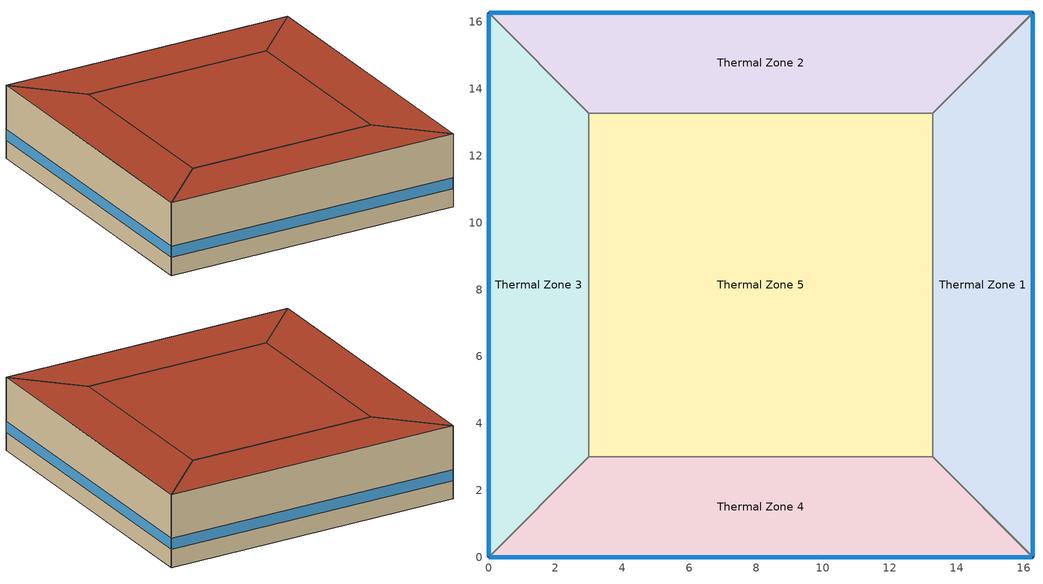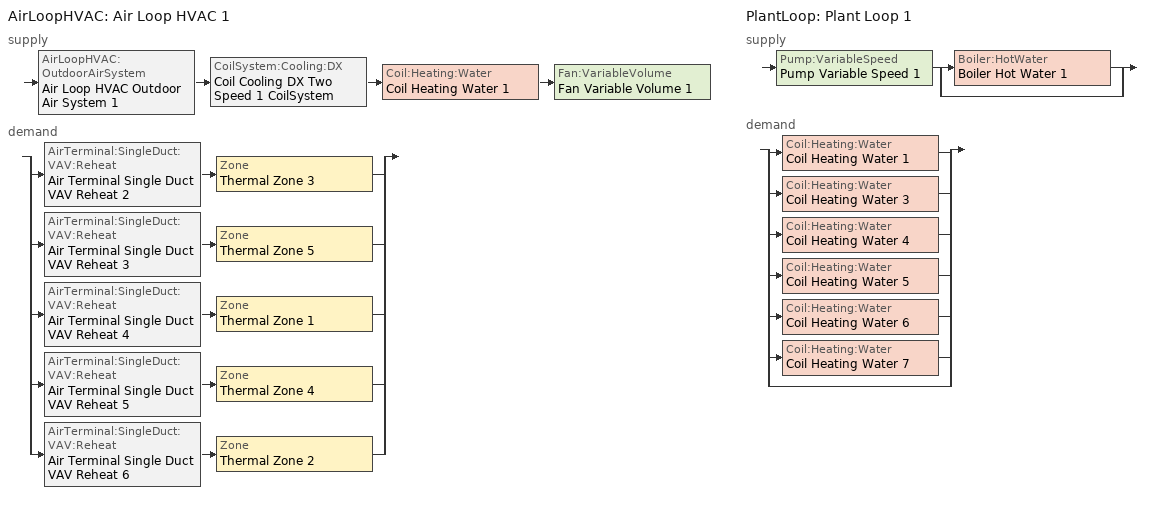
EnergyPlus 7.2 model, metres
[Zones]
Thermal Zone 1
 floor ground (000_ExtSlabCarpet_4in_ClimateZone 1-8): 16.28,16.28 16.28,0 13.28,3 13.28,13.28 z0
 wall outside (ASHRAE_189.1-2009_ExtWall_SteelFrame_ClimateZone 4-8): 16.28,0 16.28,16.28 z0:4
 wall to Thermal Zone 2 (000_Interior Wall): 16.28,16.28 13.28,13.28 z0:4
 wall to Thermal Zone 5 (000_Interior Wall): 13.28,13.28 13.28,3 z0:4
 wall to Thermal Zone 4 (000_Interior Wall): 13.28,3 16.28,0 z0:4
 window (ASHRAE_189.1-2009_ExtWindow_ClimateZone 4-5): 16.28,0.03 16.28,16.25 z1:1.6
 roof outside (ASHRAE_189.1-2009_ExtRoof_IEAD_ClimateZone 2-5): 13.28,13.28 13.28,3 16.28,0 16.28,16.28 z4
Thermal Zone 4
 floor ground (000_ExtSlabCarpet_4in_ClimateZone 1-8): 16.28,0 0,0 3,3 13.28,3 z0
 wall outside (ASHRAE_189.1-2009_ExtWall_SteelFrame_ClimateZone 4-8): 0,0 16.28,0 z0:4
 wall to Thermal Zone 5 (000_Interior Wall): 13.28,3 3,3 z0:4
 wall to Thermal Zone 3 (000_Interior Wall): 3,3 0,0 z0:4
 window (ASHRAE_189.1-2009_ExtWindow_ClimateZone 4-5): 0.03,0 16.25,0 z1:1.6
 roof outside (ASHRAE_189.1-2009_ExtRoof_IEAD_ClimateZone 2-5): 13.28,3 3,3 0,0 16.28,0 z4
Thermal Zone 2
 floor ground (000_ExtSlabCarpet_4in_ClimateZone 1-8): 0,16.28 16.28,16.28 13.28,13.28 3,13.28 z0
 wall outside (ASHRAE_189.1-2009_ExtWall_SteelFrame_ClimateZone 4-8): 16.28,16.28 0,16.28 z0:4
 wall to Thermal Zone 5 (000_Interior Wall): 3,13.28 13.28,13.28 z0:4
 wall to Thermal Zone 3 (000_Interior Wall): 0,16.28 3,13.28 z0:4
 window (ASHRAE_189.1-2009_ExtWindow_ClimateZone 4-5): 16.25,16.28 0.03,16.28 z1:1.6
 roof outside (ASHRAE_189.1-2009_ExtRoof_IEAD_ClimateZone 2-5): 3,13.28 13.28,13.28 16.28,16.28 0,16.28 z4
Thermal Zone 5
 floor ground (000_ExtSlabCarpet_4in_ClimateZone 1-8): 3,3 3,13.28 13.28,13.28 13.28,3 z0
 wall to Thermal Zone 3 (000_Interior Wall): 3,13.28 3,3 z0:4
 roof outside (ASHRAE_189.1-2009_ExtRoof_IEAD_ClimateZone 2-5): 13.28,3 13.28,13.28 3,13.28 3,3 z4
Thermal Zone 3
 floor ground (000_ExtSlabCarpet_4in_ClimateZone 1-8): 0,0 0,16.28 3,13.28 3,3 z0
 wall outside (ASHRAE_189.1-2009_ExtWall_SteelFrame_ClimateZone 4-8): 0,16.28 0,0 z0:4
 window (ASHRAE_189.1-2009_ExtWindow_ClimateZone 4-5): 0,16.25 0,0.03 z1:1.6
 roof outside (ASHRAE_189.1-2009_ExtRoof_IEAD_ClimateZone 2-5): 3,3 3,13.28 0,16.28 0,0 z4
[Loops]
AirLoopHVAC 'Air Loop HVAC 1'
 supply: AirLoopHVAC:OutdoorAirSystem 'Air Loop HVAC Outdoor Air System 1' > CoilSystem:Cooling:DX 'Coil Cooling DX Two Speed 1 CoilSystem' > Coil:Heating:Water 'Coil Heating Water 1' > Fan:VariableVolume 'Fan Variable Volume 1'
 demand: split
  | AirTerminal:SingleDuct:VAV:Reheat 'Air Terminal Single Duct VAV Reheat 2' > Zone 'Thermal Zone 3'
  | AirTerminal:SingleDuct:VAV:Reheat 'Air Terminal Single Duct VAV Reheat 3' > Zone 'Thermal Zone 5'
  | AirTerminal:SingleDuct:VAV:Reheat 'Air Terminal Single Duct VAV Reheat 4' > Zone 'Thermal Zone 1'
  | AirTerminal:SingleDuct:VAV:Reheat 'Air Terminal Single Duct VAV Reheat 5' > Zone 'Thermal Zone 4'
  | AirTerminal:SingleDuct:VAV:Reheat 'Air Terminal Single Duct VAV Reheat 6' > Zone 'Thermal Zone 2'
PlantLoop 'Plant Loop 1'
 supply: Pump:VariableSpeed 'Pump Variable Speed 1' > split
  | Boiler:HotWater 'Boiler Hot Water 1'
  | bypass
 demand: split
  | Coil:Heating:Water 'Coil Heating Water 1'
  | Coil:Heating:Water 'Coil Heating Water 3'
  | Coil:Heating:Water 'Coil Heating Water 4'
  | Coil:Heating:Water 'Coil Heating Water 5'
  | Coil:Heating:Water 'Coil Heating Water 6'
  | Coil:Heating:Water 'Coil Heating Water 7'
  | bypass
[Site:Location]
Fairbanks/Int'l Airpor_AK_USA Design_Conditions: Latitude {deg}=64.82; Longitude {deg}=-147.87; Time Zone {hr}=-9; Elevation {m}=138
[SizingPeriod:DesignDay] Day of Month=21; Dry-Bulb Temperature Range Modifier Type=DefaultMultipliers; Barometric Pressure {Pa}=99678; Rain Indicator=No; Snow Indicator=No; Daylight Saving Time Indicator=No
Name | Month | Day Type | Maximum Dry-Bulb Temperature {C} | Daily Dry-Bulb Temperature Range {deltaC} | Humidity Condition Type | Enthalpy at Maximum Dry-Bulb {J/kg} | Wind Speed {m/s} | Wind Direction {deg} | Solar Model Indicator | ASHRAE Clear Sky Optical Depth for Beam Irradiance (taub) | ASHRAE Clear Sky Optical Depth for Diffuse Irradiance (taud) | Wetbulb or DewPoint at Maximum Dry-Bulb {C} | Sky Clearness
Fairbanks/Int'l Airpor Ann Clg .4% Condns Enth=>MDB | 7 | SummerDesignDay | 24.7 | 10.2 | Enthalpy | 48800 | 3.1 | 180 | ASHRAETau | 0.387 | 2.212
Fairbanks/Int'l Airpor Ann Clg 2% Condns WB=>MDB | 7 | SummerDesignDay | 21.9 | 10.2 | Wetbulb |  | 3.1 | 180 | ASHRAETau | 0.387 | 2.212 | 15.6
Fairbanks/Int'l Airpor Ann Hum_n 99.6% Condns DP=>MCDB | 1 | WinterDesignDay | -35.6 | 0 | Dewpoint |  | 0.3 | 20 | ASHRAEClearSky |  |  | -39.7 | 0
Fairbanks/Int'l Airpor Ann Htg 99% Condns DB | 1 | WinterDesignDay | -38.9 | 0 | Wetbulb |  | 0.3 | 20 | ASHRAEClearSky |  |  | -38.9 | 0
Fairbanks/Int'l Airpor Ann Clg 1% Condns WB=>MDB | 7 | SummerDesignDay | 23.3 | 10.2 | Wetbulb |  | 3.1 | 180 | ASHRAETau | 0.387 | 2.212 | 16.4
Fairbanks/Int'l Airpor Ann Htg Wind 99.6% Condns WS=>MCDB | 1 | WinterDesignDay | -15.6 | 0 | Wetbulb |  | 8.9 | 20 | ASHRAEClearSky |  |  | -15.6 | 0
Fairbanks/Int'l Airpor Ann Clg 1% Condns DB=>MWB | 7 | SummerDesignDay | 25.6 | 10.2 | Wetbulb |  | 3.1 | 180 | ASHRAETau | 0.387 | 2.212 | 15.5
Fairbanks/Int'l Airpor Ann Htg Wind 99% Condns WS=>MCDB | 1 | WinterDesignDay | -13.9 | 0 | Wetbulb |  | 7.5 | 20 | ASHRAEClearSky |  |  | -13.9 | 0
Fairbanks/Int'l Airpor Ann Clg 2% Condns DB=>MWB | 7 | SummerDesignDay | 23.7 | 10.2 | Wetbulb |  | 3.1 | 180 | ASHRAETau | 0.387 | 2.212 | 14.7
Fairbanks/Int'l Airpor Ann Clg 1% Condns Enth=>MDB | 7 | SummerDesignDay | 23 | 10.2 | Enthalpy | 46100 | 3.1 | 180 | ASHRAETau | 0.387 | 2.212
Fairbanks/Int'l Airpor Ann Hum_n 99% Condns DP=>MCDB | 1 | WinterDesignDay | -33.4 | 0 | Dewpoint |  | 0.3 | 20 | ASHRAEClearSky |  |  | -37.6 | 0
Fairbanks/Int'l Airpor Ann Clg .4% Condns DB=>MWB | 7 | SummerDesignDay | 27.4 | 10.2 | Wetbulb |  | 3.1 | 180 | ASHRAETau | 0.387 | 2.212 | 16.1
Fairbanks/Int'l Airpor Ann Htg 99.6% Condns DB | 1 | WinterDesignDay | -41.9 | 0 | Wetbulb |  | 0.3 | 20 | ASHRAEClearSky |  |  | -41.9 | 0
Fairbanks/Int'l Airpor Ann Clg .4% Condns DP=>MDB | 7 | SummerDesignDay | 18.4 | 10.2 | Dewpoint |  | 3.1 | 180 | ASHRAETau | 0.387 | 2.212 | 14.7
Fairbanks/Int'l Airpor Ann Clg .4% Condns WB=>MDB | 7 | SummerDesignDay | 24.7 | 10.2 | Wetbulb |  | 3.1 | 180 | ASHRAETau | 0.387 | 2.212 | 17.2
Fairbanks/Int'l Airpor Ann Clg 2% Condns Enth=>MDB | 7 | SummerDesignDay | 21.9 | 10.2 | Enthalpy | 43900 | 3.1 | 180 | ASHRAETau | 0.387 | 2.212
Fairbanks/Int'l Airpor Ann Clg 2% Condns DP=>MDB | 7 | SummerDesignDay | 17.3 | 10.2 | Dewpoint |  | 3.1 | 180 | ASHRAETau | 0.387 | 2.212 | 12.8
Fairbanks/Int'l Airpor Ann Clg 1% Condns DP=>MDB | 7 | SummerDesignDay | 17.8 | 10.2 | Dewpoint |  | 3.1 | 180 | ASHRAETau | 0.387 | 2.212 | 13.7
[Building]
Building 1
[Material] Thermal Absorptance=0.9
Name | Roughness | Thickness {m} | Conductivity {W/m-K} | Density {kg/m3} | Specific Heat {J/kg-K} | Solar Absorptance | Visible Absorptance
Wall Insulation [39] | MediumRough | 0.1184 | 0.045 | 265 | 836.8 | 0.7 | 0.7
Roof Membrane | VeryRough | 0.0095 | 0.16 | 1121.29 | 1460 | 0.7 | 0.7
Roof Insulation [21] | MediumRough | 0.2105 | 0.049 | 265 | 836.8 | 0.7 | 0.7
Metal Decking | MediumSmooth | 0.0015 | 45.006 | 7680 | 418.4 | 0.7 | 0.3
1/2IN Gypsum | Smooth | 0.0127 | 0.16 | 784.9 | 830 | 0.92 | 0.92
000_G01a 19mm gypsum board | MediumSmooth | 0.019 | 0.16 | 800 | 1090 | 0.7 | 0.7
MAT-CC05 4 HW CONCRETE | Rough | 0.1016 | 1.311 | 2240 | 836.8 | 0.7 | 0.7
[Material:AirGap]
000_F04 Wall air space resistance: Thermal Resistance {m2-K/W}=0.15
[Material:NoMass] Thermal Absorptance=0.9; Solar Absorptance=0.7
Name | Roughness | Thermal Resistance {m2-K/W} | Visible Absorptance
MAT-SHEATH | Rough | 0.3626 | 0.7
CP02 CARPET PAD | VeryRough | 0.2165 | 0.8
[WindowMaterial:Glazing]
Theoretical Glass [207]: Optical Data Type=SpectralAverage; Thickness {m}=0.003; Solar Transmittance at Normal Incidence=0.3311; Front Side Solar Reflectance at Normal Incidence=0.6189; Back Side Solar Reflectance at Normal Incidence=0.6189; Visible Transmittance at Normal Incidence=0.44; Front Side Visible Reflectance at Normal Incidence=0.51; Back Side Visible Reflectance at Normal Incidence=0.51; Infrared Transmittance at Normal Incidence=0; Front Side Infrared Hemispherical Emissivity=0.9; Back Side Infrared Hemispherical Emissivity=0.9; Conductivity {W/m-K}=0.0133; Dirt Correction Factor for Solar and Visible Transmittance=1; Solar Diffusing=No
[Construction]
ASHRAE_189.1-2009_ExtWindow_ClimateZone 4-5: Theoretical Glass [207]
000_Interior Wall: 000_G01a 19mm gypsum board, 000_F04 Wall air space resistance, 000_G01a 19mm gypsum board
000_ExtSlabCarpet_4in_ClimateZone 1-8: MAT-CC05 4 HW CONCRETE, CP02 CARPET PAD
ASHRAE_189.1-2009_ExtRoof_IEAD_ClimateZone 2-5: Roof Membrane, Roof Insulation [21], Metal Decking
ASHRAE_189.1-2009_ExtWall_SteelFrame_ClimateZone 4-8: MAT-SHEATH, Wall Insulation [39], 1/2IN Gypsum
[AirLoopHVAC]
Air Loop HVAC 1: Design Supply Air Flow Rate {m3/s}=AutoSize
[Sizing:System]
Air Loop HVAC 1: Type of Load to Size On=Sensible; Design Outdoor Air Flow Rate {m3/s}=Autosize; Minimum System Air Flow Ratio=0.3; Preheat Design Temperature {C}=7; Preheat Design Humidity Ratio {kgWater/kgDryAir}=0.008; Precool Design Temperature {C}=12.8; Precool Design Humidity Ratio {kgWater/kgDryAir}=0.008; Central Cooling Design Supply Air Temperature {C}=12.8; Central Heating Design Supply Air Temperature {C}=12.8; Sizing Option=NonCoincident; 100% Outdoor Air in Cooling=Yes; 100% Outdoor Air in Heating=Yes; Central Cooling Design Supply Air Humidity Ratio {kgWater/kgDryAir}=0.0085; Central Heating Design Supply Air Humidity Ratio {kgWater/kgDryAir}=0.008; Cooling Design Air Flow Method=DesignDay; Cooling Design Air Flow Rate {m3/s}=0; Heating Design Air Flow Method=DesignDay; Heating Design Air Flow Rate {m3/s}=0; System Outdoor Air Method=ZoneSum
[Controller:WaterCoil]
Controller Water Coil 1: Control Variable=Temperature; Action=Normal; Actuator Variable=Flow; Controller Convergence Tolerance {deltaC}=Autosize; Maximum Actuated Flow {m3/s}=Autosize; Minimum Actuated Flow {m3/s}=1e-07
[AvailabilityManager:Scheduled]
Name | Schedule
AvailabilityManager:Scheduled {2dd33d80-4587-4e8b-a5de-355b825019f5} | Schedule:Compact {3684ce8b-1733-443a-a755-25acf3738f3b}
AvailabilityManager:Scheduled {2cccd48c-0bcd-4d96-9003-84a9bacfb0c9} | Schedule:Compact {6b1f9cea-27e5-4acf-b38e-9f44d45cb596}
[Controller:OutdoorAir]
Controller Outdoor Air 1: Minimum Outdoor Air Flow Rate {m3/s}=Autosize; Maximum Outdoor Air Flow Rate {m3/s}=Autosize; Economizer Control Type=FixedDryBulb; Economizer Control Action Type=ModulateFlow; Economizer Maximum Limit Dry-Bulb Temperature {C}=30; Economizer Maximum Limit Enthalpy {J/kg}=64000; Economizer Minimum Limit Dry-Bulb Temperature {C}=-100; Lockout Type=NoLockout; Minimum Limit Type=FixedMinimum; High Humidity Control=No; Control High Indoor Humidity Based on Outdoor Humidity Ratio=Yes; Heat Recovery Bypass Control Type=BypassWhenOAFlowGreaterThanMinimum
[SetpointManager:MixedAir] Control Variable=Temperature
Setpoint Manager Mixed Air 3; Setpoint Manager Mixed Air 2; Setpoint Manager Mixed Air 1
[CoilSystem:Cooling:DX]
Coil Cooling DX Two Speed 1 CoilSystem: Availability Schedule=Always_On; Cooling Coil=Coil Cooling DX Two Speed 1
[Coil:Cooling:DX:TwoSpeed]
Coil Cooling DX Two Speed 1: Availability Schedule=Always_On; Rated High Speed Total Cooling Capacity {W}=Autosize; Rated High Speed Sensible Heat Ratio=Autosize; Rated High Speed COP {W/W}=5.5; Rated High Speed Air Flow Rate {m3/s}=Autosize; Total Cooling Capacity Function of Temperature Curve=Curve Biquadratic 1; Total Cooling Capacity Function of Flow Fraction Curve=Curve Quadratic 1; Energy Input Ratio Function of Temperature Curve=Curve Biquadratic 2; Energy Input Ratio Function of Flow Fraction Curve=Curve Quadratic 2; Part Load Fraction Correlation Curve=Curve Quadratic 3; Rated Low Speed Total Cooling Capacity {W}=Autosize; Rated Low Speed Sensible Heat Ratio=0.69; Rated Low Speed COP {W/W}=6.6; Rated Low Speed Air Flow Rate {m3/s}=Autosize; Low Speed Total Cooling Capacity Function of Temperature Curve=Curve Biquadratic 3; Low Speed Energy Input Ratio Function of Temperature Curve=Curve Biquadratic 4; Condenser Type=AirCooled; High Speed Evaporative Condenser Effectiveness=0; Low Speed Evaporative Condenser Effectiveness=0; Basin Heater Capacity {W/K}=10; Basin Heater Setpoint Temperature {C}=2
[Coil:Heating:Water] Availability Schedule=Always_On; U-Factor Times Area Value {W/K}=Autosize; Maximum Water Flow Rate {m3/s}=Autosize; Performance Input Method=UFactorTimesAreaAndDesignWaterFlowRate; Rated Capacity {W}=Autosize; Rated Inlet Water Temperature {C}=82.2; Rated Inlet Air Temperature {C}=16.6; Rated Outlet Water Temperature {C}=71.1; Rated Outlet Air Temperature {C}=32.2; Rated Ratio for Air and Water Convection=0.5
Coil Heating Water 1; Coil Heating Water 3; Coil Heating Water 4; Coil Heating Water 5; Coil Heating Water 6; Coil Heating Water 7
[Fan:VariableVolume]
Fan Variable Volume 1: Availability Schedule=Always_On; Fan Efficiency=0.5; Pressure Rise {Pa}=500; Maximum Flow Rate {m3/s}=AutoSize; Fan Power Minimum Flow Rate Input Method=FixedFlowRate; Fan Power Minimum Flow Fraction=0; Fan Power Minimum Air Flow Rate {m3/s}=0; Motor Efficiency=0.93; Motor In Airstream Fraction=1; Fan Power Coefficient 1=0.0407599; Fan Power Coefficient 2=0.088045; Fan Power Coefficient 3=-0.0729261; Fan Power Coefficient 4=0.94374; Fan Power Coefficient 5=0
[SetpointManager:Scheduled] Control Variable=Temperature
Name | Schedule
Setpoint Manager Scheduled 1 | Deck_Temperature
Setpoint Manager Scheduled 2 | Hot_Water_Temperature
[AirTerminal:SingleDuct:VAV:Reheat] Availability Schedule=Always_On; Maximum Air Flow Rate {m3/s}=Autosize; Zone Minimum Air Flow Input Method=Constant; Constant Minimum Air Flow Fraction=0.3; Fixed Minimum Air Flow Rate {m3/s}=0.3; Maximum Hot Water or Steam Flow Rate {m3/s}=Autosize; Minimum Hot Water or Steam Flow Rate {m3/s}=0; Convergence Tolerance=0.001; Damper Heating Action=Normal; Maximum Flow per Zone Floor Area During Reheat {m3/s-m2}=Autocalculate; Maximum Flow Fraction During Reheat=Autocalculate; Maximum Reheat Air Temperature {C}=35
Name | Reheat Coil
Air Terminal Single Duct VAV Reheat 2 | Coil Heating Water 3
Air Terminal Single Duct VAV Reheat 3 | Coil Heating Water 4
Air Terminal Single Duct VAV Reheat 4 | Coil Heating Water 5
Air Terminal Single Duct VAV Reheat 5 | Coil Heating Water 6
Air Terminal Single Duct VAV Reheat 6 | Coil Heating Water 7
[PlantLoop]
Plant Loop 1: Fluid Type=Water; Plant Equipment Operation Scheme=Plant Loop 1 Operation Scheme List; Maximum Loop Temperature {C}=100; Minimum Loop Temperature {C}=0; Maximum Loop Flow Rate {m3/s}=Autosize; Minimum Loop Flow Rate {m3/s}=0; Plant Loop Volume {m3}=Autocalculate; Load Distribution Scheme=Optimal
[PlantEquipmentOperationSchemes]
Plant Loop 1 Operation Scheme List: Control Scheme Object Type 1=PlantEquipmentOperation:HeatingLoad; Control Scheme Name 1=Plant Loop 1 Heating Operation Scheme; Control Scheme Schedule Name 1=Plant Loop 1 On Schedule
[PlantEquipmentOperation:HeatingLoad]
Plant Loop 1 Heating Operation Scheme: Load Range Lower Limit 1 {W}=0; Load Range Upper Limit 1 {W}=1000000000; Range Equipment List Name 1=Plant Loop 1 Heating Equipment List
[PlantEquipmentList]
Plant Loop 1 Heating Equipment List: Boiler:HotWater, Boiler Hot Water 1
[Sizing:Plant]
Plant Loop 1: Loop Type=Heating; Design Loop Exit Temperature {C}=82; Loop Design Temperature Difference {deltaC}=11
[Pump:VariableSpeed]
Pump Variable Speed 1: Rated Flow Rate {m3/s}=Autosize; Rated Pump Head {Pa}=179352; Rated Power Consumption {W}=Autosize; Motor Efficiency=0.9; Fraction of Motor Inefficiencies to Fluid Stream=0; Coefficient 1 of the Part Load Performance Curve=0; Coefficient 2 of the Part Load Performance Curve=1; Coefficient 3 of the Part Load Performance Curve=0; Coefficient 4 of the Part Load Performance Curve=0; Minimum Flow Rate {m3/s}=0; Pump Control Type=Intermittent
[Boiler:HotWater]
Boiler Hot Water 1: Fuel Type=NaturalGas; Nominal Capacity {W}=Autosize; Nominal Thermal Efficiency=0.66; Design Water Outlet Temperature {C}=82; Design Water Flow Rate {m3/s}=Autosize; Minimum Part Load Ratio=0; Maximum Part Load Ratio=1; Optimum Part Load Ratio=1; Water Outlet Upper Temperature Limit {C}=99; Boiler Flow Mode=ConstantFlow; Parasitic Electric Load {W}=0; Sizing Factor=1
[Zone]
Thermal Zone 1; Thermal Zone 4; Thermal Zone 2; Thermal Zone 5; Thermal Zone 3
[ZoneControl:Thermostat] Control Object Type 1=ThermostatSetpoint:DualSetpoint; Control Name 1=Thermostat Setpoint Dual Setpoint 1
Name | Zone or ZoneList | Control Type Schedule
Thermal Zone 1 Thermostat | Thermal Zone 1 | Thermal Zone 1 Thermostat Schedule
Thermal Zone 4 Thermostat | Thermal Zone 4 | Thermal Zone 4 Thermostat Schedule
Thermal Zone 2 Thermostat | Thermal Zone 2 | Thermal Zone 2 Thermostat Schedule
Thermal Zone 5 Thermostat | Thermal Zone 5 | Thermal Zone 5 Thermostat Schedule
Thermal Zone 3 Thermostat | Thermal Zone 3 | Thermal Zone 3 Thermostat Schedule
[ThermostatSetpoint:DualSetpoint]
Thermostat Setpoint Dual Setpoint 1: Heating Setpoint Temperature Schedule=Heating Sch; Cooling Setpoint Temperature Schedule=Cooling Sch
[Zone equipment]
Thermal Zone 1: Air Terminal Single Duct VAV Reheat 4
Thermal Zone 4: Air Terminal Single Duct VAV Reheat 5
Thermal Zone 2: Air Terminal Single Duct VAV Reheat 6
Thermal Zone 5: Air Terminal Single Duct VAV Reheat 3
Thermal Zone 3: Air Terminal Single Duct VAV Reheat 2
[Sizing:Zone] Zone Cooling Design Supply Air Temperature Input Method=SupplyAirTemperature; Zone Cooling Design Supply Air Temperature {C}=14; Zone Heating Design Supply Air Temperature Input Method=SupplyAirTemperature; Zone Heating Design Supply Air Temperature {C}=40; Zone Cooling Design Supply Air Humidity Ratio {kgWater/kgDryAir}=0.0085; Zone Heating Design Supply Air Humidity Ratio {kgWater/kgDryAir}=0.008; Design Specification Outdoor Air Object=ASHRAE_90.1-2004 ClimateZone 1-8 SmallOffice WholeBuilding Ventilation; Cooling Design Air Flow Method=DesignDay; Cooling Design Air Flow Rate {m3/s}=0; Cooling Minimum Air Flow per Zone Floor Area {m3/s-m2}=0.000762; Cooling Minimum Air Flow {m3/s}=0; Cooling Minimum Air Flow Fraction=0; Heating Design Air Flow Method=DesignDay; Heating Design Air Flow Rate {m3/s}=0; Heating Maximum Air Flow per Zone Floor Area {m3/s-m2}=0.002032; Heating Maximum Air Flow {m3/s}=0.141576; Heating Maximum Air Flow Fraction=0.3
Thermal Zone 1; Thermal Zone 4; Thermal Zone 2; Thermal Zone 5; Thermal Zone 3
[DesignSpecification:OutdoorAir]
ASHRAE_90.1-2004 ClimateZone 1-8 SmallOffice WholeBuilding Ventilation: Outdoor Air Method=Sum; Outdoor Air Flow per Person {m3/s-person}=0.00943895; Outdoor Air Flow per Zone Floor Area {m3/s-m2}=0; Outdoor Air Flow per Zone {m3/s}=0; Outdoor Air Flow Air Changes per Hour {1/hr}=0
[Schedule:Day:Interval]
Cooling Sch Default: No, 24:00, 28
Deck_Temperature_Default; Deck_Temperature_Winter_Design_Day; Deck_Temperature_Summer_Design_Day: No, 24:00, 12.8
Hot_Water_Temperature_Default; Hot_Water_Temperature_Summer_Design_Day; Hot_Water_Temperature_Winter_Design_Day: No, 24:00, 67
Always_On_Default; Always_On_Summer_Design_Day; Always_On_Winter_Design_Day: No, 24:00, 1
Heating Sch Default: No, 24:00, 24
[Schedule:Week:Daily]
Schedule:Week:Daily {9b5eac4b-4117-4b9c-ade8-9d5b8c8aa1ca}: Cooling Sch Default, Cooling Sch Default, Cooling Sch Default, Cooling Sch Default, Cooling Sch Default, Cooling Sch Default, Cooling Sch Default, Cooling Sch Default, Cooling Sch Default, Cooling Sch Default, Cooling Sch Default, Cooling Sch Default
Schedule:Week:Daily {6dee3294-4af5-4c0e-8aa7-373ad63e22c0}: Heating Sch Default, Heating Sch Default, Heating Sch Default, Heating Sch Default, Heating Sch Default, Heating Sch Default, Heating Sch Default, Heating Sch Default, Heating Sch Default, Heating Sch Default, Heating Sch Default, Heating Sch Default
Schedule:Week:Daily {a2b8a636-c77a-48d7-9f5d-c00dccd277c9}: Deck_Temperature_Default, Deck_Temperature_Default, Deck_Temperature_Default, Deck_Temperature_Default, Deck_Temperature_Default, Deck_Temperature_Default, Deck_Temperature_Default, Deck_Temperature_Default, Deck_Temperature_Summer_Design_Day, Deck_Temperature_Winter_Design_Day, Deck_Temperature_Default, Deck_Temperature_Default
Schedule:Week:Daily {e582a6b4-a795-405b-a328-bc00adfb1e2d}: Always_On_Default, Always_On_Default, Always_On_Default, Always_On_Default, Always_On_Default, Always_On_Default, Always_On_Default, Always_On_Default, Always_On_Summer_Design_Day, Always_On_Winter_Design_Day, Always_On_Default, Always_On_Default
Schedule:Week:Daily {ab251031-0137-4c5b-8444-f319f89d581c}: Hot_Water_Temperature_Default, Hot_Water_Temperature_Default, Hot_Water_Temperature_Default, Hot_Water_Temperature_Default, Hot_Water_Temperature_Default, Hot_Water_Temperature_Default, Hot_Water_Temperature_Default, Hot_Water_Temperature_Default, Hot_Water_Temperature_Summer_Design_Day, Hot_Water_Temperature_Winter_Design_Day, Hot_Water_Temperature_Default, Hot_Water_Temperature_Default
[Schedule:Year]
Cooling Sch: Schedule:Week:Daily {9b5eac4b-4117-4b9c-ade8-9d5b8c8aa1ca}, 1, 1, 12, 31
Heating Sch: Schedule:Week:Daily {6dee3294-4af5-4c0e-8aa7-373ad63e22c0}, 1, 1, 12, 31
Deck_Temperature: Schedule:Week:Daily {a2b8a636-c77a-48d7-9f5d-c00dccd277c9}, 1, 1, 12, 31
Always_On: Schedule:Week:Daily {e582a6b4-a795-405b-a328-bc00adfb1e2d}, 1, 1, 12, 31
Hot_Water_Temperature: Schedule:Week:Daily {ab251031-0137-4c5b-8444-f319f89d581c}, 1, 1, 12, 31
[Schedule:Compact]
Schedule:Compact {3684ce8b-1733-443a-a755-25acf3738f3b}; Schedule:Compact {6b1f9cea-27e5-4acf-b38e-9f44d45cb596}; Plant Loop 1 On Schedule: Through: 12/31, For: AllDays, Until: 24:00, 1
Thermal Zone 1 Thermostat Schedule; Thermal Zone 4 Thermostat Schedule; Thermal Zone 2 Thermostat Schedule; Thermal Zone 5 Thermostat Schedule; Thermal Zone 3 Thermostat Schedule: Through: 12/31, For: AllDays, Until: 24:00, 4
[Curve:Biquadratic]
Name | Coefficient1 Constant | Coefficient2 x | Coefficient3 x**2 | Coefficient4 y | Coefficient5 y**2 | Coefficient6 x*y | Minimum Value of x {BasedOnField A2} | Maximum Value of x {BasedOnField A2} | Minimum Value of y {BasedOnField A3} | Maximum Value of y {BasedOnField A3}
Curve Biquadratic 1 | 0.42415 | 0.04426 | -0.00042 | 0.00333 | -8e-05 | -0.00021 | 17 | 22 | 13 | 46
Curve Biquadratic 2 | 1.23649 | -0.02431 | 0.00057 | -0.01434 | 0.00063 | -0.00038 | 17 | 22 | 13 | 46
Curve Biquadratic 3; Curve Biquadratic 4 | 0 | 0 | 0 | 0 | 0 | 0 | 0 | 1 | 0 | 1
[Curve:Quadratic]
Name | Coefficient1 Constant | Coefficient2 x | Coefficient3 x**2 | Minimum Value of x {BasedOnField A2} | Maximum Value of x {BasedOnField A2}
Curve Quadratic 1 | 0.77136 | 0.34053 | -0.11088 | 0.75918 | 1.13877
Curve Quadratic 2 | 1.2055 | -0.32953 | 0.12308 | 0.75918 | 1.13877
Curve Quadratic 3 | 0.771 | 0.229 | 0 | 0 | 1
